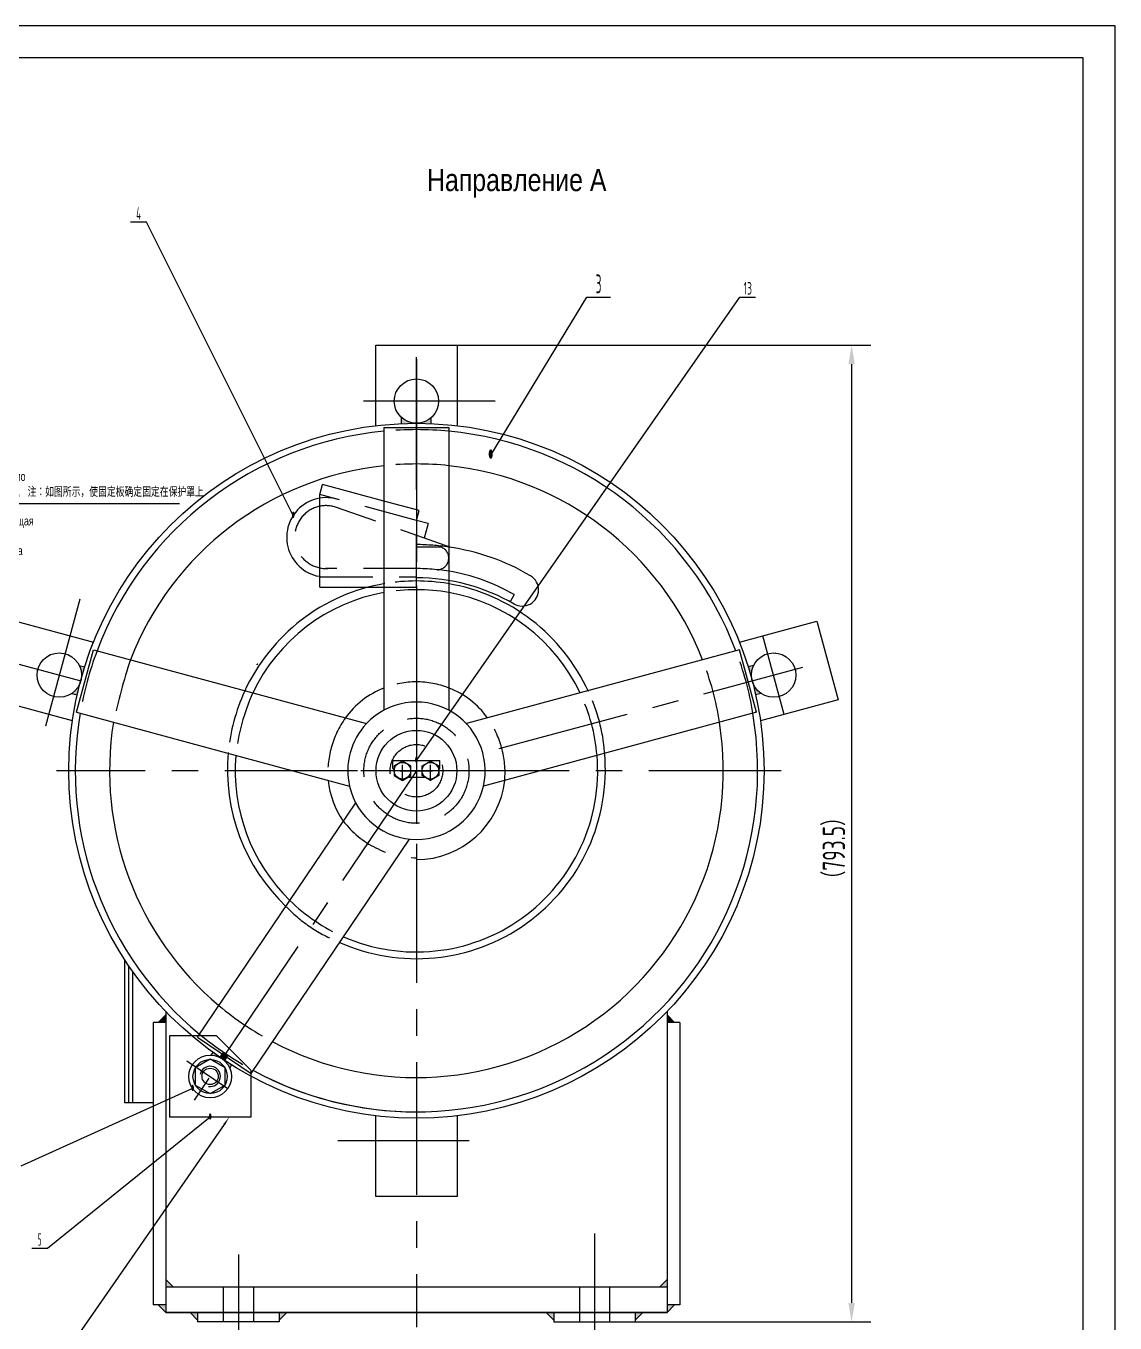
# Model space of a CAD drawing. Header units: millimetres. Extents: x -909 to 2100, y -59 to 1485.
# Drawn here: x 1244 to 2100, y 465 to 1485 of the extents above; entities that cross this region are included whole.
import ezdxf
from ezdxf.enums import TextEntityAlignment as Align

# ---------------------------------------------------------------- set-up
doc = ezdxf.new("R2010")
doc.units = ezdxf.units.MM
doc.header["$LTSCALE"] = 50
for name, pattern in [('F', [0.75, 0.5, -0.25]), ('G', [2, 1.25, -0.25, 0.25, -0.25]), ('K', [2.5, 1.25, -0.25, 0.25, -0.25, 0.25, -0.25])]:
    doc.linetypes.add(name, pattern=pattern)
for name, color, linetype in [('01', 7, 'Continuous'), ('02', 1, 'Continuous'), ('04', 2, 'F'), ('05', 4, 'G'), ('07', 6, 'K'), ('08', 1, 'Continuous'), ('11', 3, 'Continuous')]:
    doc.layers.add(name, color=color, linetype=linetype)
doc.styles.get("Standard").update_dxf_attribs({"font": 'isocp', "width": 0.707, "bigfont": 'intecad.shx'})
doc.dimstyles.new('INTE', dxfattribs={"dimscale": 5, "dimtxt": 3.5, "dimasz": 3, "dimexe": 3, "dimexo": 0, "dimgap": 1, "dimtad": 1, "dimdec": 3, "dimdsep": 46, "dimtxsty": 'Standard', "dimcen": 0, "dimclrd": 1, "dimclre": 1, "dimclrt": 3, "dimaunit": 1, "dimadec": 0, "dimazin": 0, "dimtfac": 1, "dimtmove": 0, "dimatfit": 0, "dimfxl": 1, "dimarcsym": 0})

# ---------------------------------------------------------------- blocks, each defined once
blk = doc.blocks.new('*U10')
at = {"layer": '01'}
for points in [[(415, 292), (25, 292)], [(415, 5), (415, 292)]]:
    blk.add_lwpolyline(points, dxfattribs=at)
at = {"layer": '02'}
for points in [[(420, 297), (0, 297)], [(420, 0), (420, 297)]]:
    blk.add_lwpolyline(points, dxfattribs=at)
blk = doc.blocks.new('*U11', base_point=(610.4, 98.8))
at = {"layer": '01'}
blk.add_circle((610.4, 98.8), 6.4, dxfattribs=at)
at = {"layer": '02'}
blk.add_arc((610.4, 98.8), 8, 260, 170, dxfattribs=at)
blk = doc.blocks.new('*D18')
at = {"layer": '08', "color": 1, "lineweight": -2, "ltscale": 1.666667}
for p, q in [((1582.8, 1234), (1907.9, 1234)), ((1892.9, 1219), (1892.9, 480.8)), ((1722.8, 465.8), (1907.9, 465.8))]:
    blk.add_line(p, q, dxfattribs=at)
at = {"layer": '08', "color": 1, "ltscale": 1.666667}
for points in [[(1890.4, 1219), (1895.4, 1219), (1892.9, 1234)], [(1890.4, 480.8), (1895.4, 480.8), (1892.9, 465.8)]]:
    blk.add_solid(points, dxfattribs=at)
at = {"layer": 'Defpoints', "color": 0, "ltscale": 1.666667}
for p in [(1582.8, 1234), (1722.8, 465.8), (1892.9, 465.8)]:
    blk.add_point(p, dxfattribs=at)
at = {"layer": '08', "color": 3, "ltscale": 1.666667, "insert": (1879.1, 838.3), "char_height": 17.5, "attachment_point": 5, "rotation": 90}
blk.add_mtext('（793.5）', dxfattribs=at)

msp = doc.modelspace()

# ---------------------------------------------------------------- hatches: boundary and pattern name
at = {"layer": '02', "linetype": 'Continuous', "ltscale": 1.666667}
h = msp.add_hatch(color=1, dxfattribs=at)
h.paths.add_polyline_path([(1539.0781, 1177.0253), (1539.0781, 1172.2767, -0.010702837), (1550.7723, 1172.5271, -0.185695277)])
h.paths.add_polyline_path([(1550.7723, 1172.5271, -0.010702837), (1562.4664, 1172.2767), (1562.4664, 1177.0253, -0.185695277)])
h = msp.add_hatch(color=1, dxfattribs=at)
h.paths.add_polyline_path([(1285.6949, 982.0967), (1290.007, 980.929, 0.010413894), (1286.833, 969.9994, 0.065543463), (1287.4276, 974.5158, 0.11282931)])
h.paths.add_polyline_path([(1284.117, 958.9471), (1279.7987, 960.0918, 0.179701707), (1286.833, 969.9994, 0.010413894)])
at = {"layer": '02', "ltscale": 1.666667}
for points in [[(1426.1299, 984.0506), (1426.1299, 982.4019), (1424.5847, 982.4019)], [(1353.7723, 707.2771), (1347.7723, 701.2771), (1353.7723, 701.2771)], [(1747.7723, 707.2771), (1747.7723, 701.2771), (1753.7723, 701.2771)]]:
    msp.add_hatch(color=256, dxfattribs=at).paths.add_polyline_path(points)
at = {"layer": '02', "linetype": 'Continuous', "ltscale": 1.666667}
h = msp.add_hatch(color=1, dxfattribs=at)
h.paths.add_polyline_path([(1815.8497, 982.0967), (1811.5375, 980.929, -0.010413894), (1814.7115, 969.9994, -0.065543463), (1814.1169, 974.5158, -0.11282931)])
h.paths.add_polyline_path([(1817.4276, 958.9471), (1821.7459, 960.0918, -0.179701707), (1814.7115, 969.9994, -0.010413894)])
h = msp.add_hatch(color=1, dxfattribs=at)
h.paths.add_polyline_path([(1390.7391, 677.7935), (1389.0339, 675.6007, -0.142932589), (1397.9728, 672.7425, -0.00807243)])
h.paths.add_polyline_path([(1397.9728, 672.7425, -0.142932589), (1403.9714, 665.5252), (1405.3658, 667.9277, -0.00807243)])
h = msp.add_hatch(color=1, dxfattribs=at)
h.paths.add_polyline_path([(1399.7902, 675.4369), (1397.9799, 676.6579), (1396.0972, 674.019, 0.00207573), (1397.9728, 672.7425)])
h.paths.add_polyline_path([(1399.7902, 675.4369), (1400.7688, 676.8877, -0.001991923), (1399.0016, 678.09), (1397.9799, 676.6579)])
h.paths.add_polyline_path([(1401.6004, 674.2159), (1402.5454, 675.6996, -0.001991923), (1400.7688, 676.8877), (1399.7902, 675.4369)])
h.paths.add_polyline_path([(1397.9728, 672.7425, 0.00207573), (1399.8589, 671.4817), (1401.6004, 674.2159), (1399.7902, 675.4369)])
at = {"layer": '02', "ltscale": 1.666667}
h = msp.add_hatch(color=256, dxfattribs=at)
h.paths.add_polyline_path([(1353.7723, 499.2771), (1353.7723, 493.2771), (1359.7723, 493.2771)])
h.paths.add_polyline_path([(1353.7723, 479.2771), (1347.7723, 479.2771), (1353.7723, 473.2771)])
h.paths.add_polyline_path([(1378.7723, 473.2771), (1372.7723, 473.2771), (1378.7723, 467.2771)])
h.paths.add_polyline_path([(1448.7723, 473.2771), (1442.7723, 473.2771), (1442.7723, 467.2771)])
h = msp.add_hatch(color=256, dxfattribs=at)
h.paths.add_polyline_path([(1658.7723, 473.2771), (1652.7723, 473.2771), (1658.7723, 467.2771)])
h.paths.add_polyline_path([(1728.7723, 473.2771), (1722.7723, 473.2771), (1722.7723, 467.2771)])
h.paths.add_polyline_path([(1747.7723, 499.2771), (1741.7723, 493.2771), (1747.7723, 493.2771)])
h.paths.add_polyline_path([(1753.7723, 479.2771), (1747.7723, 479.2771), (1747.7723, 473.2771)])

# ---------------------------------------------------------------- linework, layer by layer
at = {"ltscale": 1.666667}
for p, q in [((1518.7723, 1233.9771), (1582.7723, 1233.9771)), ((1518.7723, 1170.6469), (1518.7723, 1233.9771)), ((1582.7723, 1233.9771), (1582.7723, 1170.6469)), ((1525.2723, 1169.2771), (1576.2723, 1169.2771)), ((1235.8945, 1016.9226), (1296.9084, 1000.3647)), ((1804.6385, 1000.3586), (1865.6355, 1016.9343)), ((1865.6355, 1016.9343), (1882.4186, 955.174)), ((1283.4939, 945.2391), (1296.8248, 994.466)), ((1818.0507, 945.2391), (1804.7197, 994.466)), ((1280.2521, 938.5701), (1219.1325, 955.1566)), ((1882.4186, 955.174), (1821.1875, 938.5347)), ((1378.6497, 689.6963), (1420.9306, 661.1775)), ((1518.7723, 564.5771), (1518.7723, 627.9073)), ((1582.7723, 627.9073), (1582.7723, 564.5771)), ((1582.7723, 564.5771), (1518.7723, 564.5771))]:
    msp.add_line(p, q, dxfattribs=at)
for centre in [(1539.7723, 899.2771), (1561.7723, 899.2771)]:
    msp.add_circle(centre, 6.5, dxfattribs=at)
for centre, radius, start, end in [((1550.7723, 900.0043), 148.5223, 99.5797037, 155.5337987), ((1550.7723, 900.0043), 148.5223, 24.4662013, 80.4202963), ((1550.7723, 899.2771), 142.5, 100.308453, 154.5389484), ((1550.7723, 899.2771), 142.5, 25.4610516, 79.691547), ((1550.7723, 899.2771), 54, 61.8213573, 136.6687586), ((1550.7723, 899.2771), 54, 346.9739559, 61.8213573), ((1550.7723, 899.2771), 54, 136.6687586, 193.0260441), ((1550.7723, 900.0043), 148.5223, 174.6934148, 226.5744829), ((1550.7723, 899.2771), 142.5, 175.1558544, 225.691547), ((1550.7723, 900.0043), 148.5223, 245.7339603, 5.3065852), ((1550.7723, 899.2771), 142.5, 246.308453, 4.8441456), ((1550.7723, 899.2771), 54, 193.0260441, 346.9739559)]:
    msp.add_arc(centre, radius, start, end, dxfattribs=at)
at = {"layer": '01', "color": 7, "linetype": 'Continuous', "ltscale": 1.666667}
for p, q in [((1539.0781, 1172.2767), (1539.0781, 1177.0253)), ((1562.4664, 1172.2767), (1562.4664, 1177.0253)), ((1525.2723, 1169.2771), (1525.2723, 946.877)), ((1576.2723, 1169.2771), (1576.2723, 946.877)), ((1525.2723, 1111.292), (1476.8428, 1124.2686)), ((1560.0465, 1093.692), (1550.7723, 1096.1771)), ((1296.8248, 994.466), (1511.4927, 936.3327)), ((1804.7197, 994.466), (1590.0518, 936.3327)), ((1285.6949, 982.0967), (1290.007, 980.929)), ((1815.8497, 982.0967), (1811.5375, 980.929)), ((1279.7987, 960.0918), (1284.117, 958.9471)), ((1821.7459, 960.0918), (1817.4276, 958.9471)), ((1283.4939, 945.2391), (1498.1618, 887.1058)), ((1818.0507, 945.2391), (1603.3827, 887.1058)), ((1532.2513, 901.0797), (1532.2513, 907.399)), ((1532.2513, 907.399), (1569.2933, 907.399)), ((1533.1968, 899.9489), (1532.2513, 901.0797)), ((1568.3477, 899.9489), (1569.2933, 901.0797)), ((1569.2933, 901.0797), (1569.2933, 907.399)), ((1544.1293, 894.2652), (1557.4152, 894.2652)), ((1378.6497, 689.6963), (1503.0143, 874.0744)), ((1420.9306, 661.1775), (1545.2952, 845.5555)), ((1321.4422, 638.0739), (1321.4422, 750.7062)), ((1324.6556, 638.0739), (1324.6556, 745.8599)), ((1327.869, 638.0739), (1327.869, 741.2274)), ((1347.7723, 701.2771), (1353.7723, 707.2771)), ((1753.7723, 701.2771), (1747.7723, 707.2771)), ((1353.7723, 701.2771), (1343.7723, 701.2771)), ((1757.7723, 701.2771), (1747.7723, 701.2771)), ((1356.6063, 690.9335), (1356.6063, 626.9335)), ((1373.9714, 690.9335), (1356.6063, 690.9335)), ((1390.7391, 677.7935), (1389.0339, 675.6007)), ((1405.3658, 667.9277), (1403.9714, 665.5252)), ((1420.6063, 659.0222), (1420.6063, 626.9335)), ((1343.7723, 638.0739), (1321.4422, 638.0739)), ((1420.6063, 626.9335), (1356.6063, 626.9335)), ((1353.7723, 499.2771), (1359.7723, 493.2771)), ((1747.7723, 499.2771), (1741.7723, 493.2771)), ((1353.7723, 479.2771), (1343.7723, 479.2771)), ((1347.7723, 479.2771), (1353.7723, 473.2771)), ((1747.7723, 473.2771), (1353.7723, 473.2771)), ((1353.7723, 473.2771), (1747.7723, 473.2771)), ((1372.7723, 473.2771), (1378.7723, 467.2771)), ((1378.7723, 473.2771), (1378.7723, 465.8471)), ((1448.7723, 473.2771), (1442.7723, 467.2771)), ((1442.7723, 473.2771), (1442.7723, 465.8471)), ((1652.7723, 473.2771), (1658.7723, 467.2771)), ((1658.7723, 473.2771), (1658.7723, 465.8471)), ((1722.7723, 473.2771), (1722.7723, 465.8471)), ((1728.7723, 473.2771), (1722.7723, 467.2771)), ((1757.7723, 479.2771), (1747.7723, 479.2771)), ((1753.7723, 479.2771), (1747.7723, 473.2771)), ((1442.7723, 465.8471), (1378.7723, 465.8471)), ((1658.7723, 465.8471), (1722.7723, 465.8471))]:
    msp.add_line(p, q, dxfattribs=at)
at = {"layer": '01', "ltscale": 1.666667}
for p, q in [((1474.7723, 1116.5412), (1476.8428, 1124.2686)), ((1474.7723, 1043.6771), (1474.7723, 1116.5412)), ((1474.7723, 1043.6771), (1525.2723, 1043.6771)), ((1353.7723, 709.9188), (1353.7723, 473.2771)), ((1747.7723, 709.9188), (1747.7723, 473.2771)), ((1343.7723, 701.2771), (1343.7723, 479.2771)), ((1757.7723, 701.2771), (1757.7723, 479.2771)), ((1747.7723, 493.2771), (1353.7723, 493.2771))]:
    msp.add_line(p, q, dxfattribs=at)
at = {"layer": '01', "color": 7, "linetype": 'Continuous', "ltscale": 1.666667}
for points in [[(1546.2723, 903.0516), (1539.7345, 906.8262), (1533.1968, 903.0516), (1533.1968, 895.5025), (1539.7345, 891.7279), (1546.2723, 895.5025)], [(1555.2723, 903.0516), (1561.81, 906.8262), (1568.3477, 903.0516), (1568.3477, 895.5025), (1561.81, 891.7279), (1555.2723, 895.5025)], [(1388.6063, 645.3562), (1400.2977, 652.1062), (1400.2977, 665.6062), (1388.6063, 672.3562), (1376.915, 665.6062), (1376.915, 652.1062)]]:
    msp.add_lwpolyline(points, close=True, dxfattribs=at)
for centre, radius in [((1550.7723, 1189.9771), 17.45), ((1550.7723, 899.2771), 273.25), ((1269.9776, 974.5158), 17.45), ((1831.5669, 974.5158), 17.45), ((1388.6063, 658.8562), 16.75), ((1388.6063, 658.8562), 13.5)]:
    msp.add_circle(centre, radius, dxfattribs=at)
at = {"layer": '01', "ltscale": 1.666667}
msp.add_circle((1550.7723, 899.2771), 31.75, dxfattribs=at)
at = {"layer": '01', "color": 7, "linetype": 'Continuous', "ltscale": 1.666667}
for centre, radius, start, end in [((1550.7723, 899.2771), 268.25, 95.4548064, 159.3925949), ((1550.7723, 899.2771), 268.25, 20.6074051, 84.5451936), ((1550.7723, 899.2771), 241.25, 96.0674682, 158.7799332), ((1550.7723, 899.2771), 241.25, 21.2200668, 83.9325318), ((1479.9604, 1082.8551), 31.1955, 75.0009728, 271.9183582), ((1551.453, 902.0092), 174.8975, 90.223017, 90.263267), ((1551.453, 902.0092), 174.8975, 59.4529772, 81.8417687), ((1550.0642, 896.1186), 155, 60, 89.738274), ((1551.6413, 907.3394), 150.9257, 59.7981221, 80.6073587), ((1634.1089, 1041.4892), 12.7, 238.3315389, 59.5526658), ((1550.7723, 899.2771), 268.25, 170.3022078, 230.5451936), ((1550.7723, 899.2771), 268.25, 241.4548064, 9.6977922), ((1550.7723, 899.2771), 241.25, 170.9148695, 229.9325318), ((1550.7723, 899.2771), 241.25, 242.0674682, 9.0851305), ((1550.7723, 899.2771), 268.25, 241.4548064, 270)]:
    msp.add_arc(centre, radius, start, end, dxfattribs=at)
at = {"layer": '01', "ltscale": 1.666667}
for centre, radius, start, end in [((1549.8897, 901.1448), 67.8318, 111.2795913, 144.1915362), ((1551.9222, 901.4902), 67.4129, 35.7032806, 68.8255918), ((1550.7723, 899.2771), 69.85, 186.2591691, 214.5882322), ((1550.7723, 899.2771), 69.85, 270, 353.7408309)]:
    msp.add_arc(centre, radius, start, end, dxfattribs=at)
at = {"layer": '02', "ltscale": 1.666667}
for p, q in [((1338.4784, 1330.5785), (1326.0784, 1330.5785)), ((1453.9457, 1100.0713), (1338.4784, 1330.5785)), ((1550.7723, 907.399), (1805.0477, 1271.7377)), ((1609.1933, 1147.562), (1684.6446, 1271.7377)), ((1684.6446, 1271.7377), (1703.2446, 1271.7377)), ((1805.0477, 1271.7377), (1817.4477, 1271.7377)), ((1374.8006, 649.3712), (1239.6518, 588.4139)), ((1388.6063, 626.9335), (1260.7653, 523.7105)), ((1260.7653, 523.7105), (1248.3653, 523.7105))]:
    msp.add_line(p, q, dxfattribs=at)
at = {"layer": '02', "color": 1, "linetype": 'Continuous', "ltscale": 1.666667}
for p, q in [((1399.0016, 678.09), (1396.0017, 673.8852)), ((1402.5454, 675.6996), (1399.7706, 671.343))]:
    msp.add_line(p, q, dxfattribs=at)
at = {"layer": '02', "ltscale": 1.666667}
msp.add_lwpolyline([(1403.6658, 626.9335, 0, 1.6, 0), (1399.6752, 621.1824, 1.6, 1.6, 0)], format="xyseb", dxfattribs=at)
msp.add_lwpolyline([(1399.6752, 621.1824), (1278.8556, 447.0628), (1243.8556, 447.0628)], dxfattribs=at)
at = {"layer": '04', "color": 2, "linetype": 'F', "ltscale": 1.666667}
for p, q in [((1550.7723, 1096.1771), (1474.7723, 1116.5412)), ((1577.7421, 1074.9195), (1487.1985, 1106.6425)), ((1552.8428, 1103.9045), (1525.2723, 1111.292)), ((1550.7723, 1096.1771), (1552.8428, 1103.9045)), ((1550.7723, 1043.6771), (1550.7723, 1096.1771)), ((1474.7723, 1051.6771), (1550.7723, 1051.6771)), ((1550.7723, 1058.2719), (1479.227, 1058.2719)), ((1393.6063, 690.9335), (1373.9714, 690.9335)), ((1393.6063, 690.9335), (1420.6063, 663.9335)), ((1420.6063, 663.9335), (1420.6063, 659.0222)), ((1398.8723, 493.2771), (1398.8723, 465.8471)), ((1422.6723, 493.2771), (1422.6723, 465.8471)), ((1678.8723, 493.2771), (1678.8723, 465.8471)), ((1702.6723, 493.2771), (1702.6723, 465.8471))]:
    msp.add_line(p, q, dxfattribs=at)
at = {"layer": '04', "ltscale": 1.666667}
for p, q in [((1570.1747, 1075.1366), (1550.7723, 1075.1366)), ((1525.2723, 1043.6771), (1550.7723, 1043.6771)), ((1627.5642, 1037.7782), (1624.4572, 1032.099))]:
    msp.add_line(p, q, dxfattribs=at)
at = {"layer": '04', "color": 2, "linetype": 'F', "ltscale": 1.666667}
msp.add_circle((1550.7723, 899.2771), 41.3, dxfattribs=at)
at = {"layer": '04', "ltscale": 1.666667}
msp.add_circle((1550.7723, 899.2771), 20.65, dxfattribs=at)
for centre, radius, start, end in [((1550.7723, 899.2771), 268.25, 84.5451936, 95.4548064), ((1550.7723, 899.2771), 241.25, 83.9325318, 96.0674682), ((1548.4639, 887.0165), 190.1644, 81.5912921, 89.3044758), ((1567.0178, 1066.5255), 9.1715, 271.3875423, 69.8667166), ((1548.4639, 868.1215), 190.1644, 81.5912921, 90.6955242), ((1550.7723, 888.3864), 153.2273, 80.4202963, 99.5797037), ((1547.504, 899.9926), 264.908, 159.2880037, 170.3356781), ((1594.3021, 911.0652), 223.3976, 8.5982137, 21.7069836), ((1821.0964, 826.0717), 520.5844, 162.0397351, 167.6550676), ((1568.1089, 903.9719), 223.3976, 8.5982137, 21.7069836), ((1550.7723, 900.0043), 69.2159, 68.3822616, 111.6177384), ((1550.7723, 900.0043), 148.5223, 155.5337987, 174.6934148), ((1570.3318, 893.9489), 162.4807, 155.8071728, 173.8660232), ((1550.7723, 899.2771), 142.5, 4.8441456, 25.4610516), ((1568.0422, 904.5951), 130.9344, 4.0502761, 25.7225103), ((1555.8945, 897.579), 74.7903, 144.6676866, 184.5379785), ((1545.65, 897.579), 74.7903, 355.4620215, 35.3323134), ((1551.9968, 904.9843), 74.206, 217.6808382, 269.0545018), ((1550.7723, 899.2771), 142.5, 225.691547, 246.308453), ((1533.7047, 874.5531), 118.411, 224.2004497, 248.1079935), ((1565.9004, 921.7054), 268.25, 230.5451936, 241.4548064), ((1550.7723, 899.2771), 268.25, 230.5451936, 241.4548064), ((1550.7723, 899.2771), 268.25, 230.5451936, 241.4548064)]:
    msp.add_arc(centre, radius, start, end, dxfattribs=at)
at = {"layer": '04', "color": 2, "linetype": 'F', "ltscale": 1.666667}
for centre, radius, start, end in [((1479.8357, 1083.0176), 24.7457, 72.6901622, 272.7076235), ((1550.7723, 900.0043), 148.5223, 80.4202963, 99.5797037)]:
    msp.add_arc(centre, radius, start, end, dxfattribs=at)
at = {"layer": '05', "color": 4, "linetype": 'G', "ltscale": 1.666667}
for p, q in [((1550.7723, 1120.3646), (1550.7723, 1241.2833)), ((1550.7723, 1209.2322), (1550.7723, 867.5456)), ((1612.5719, 1189.9771), (1509.2553, 1189.9771)), ((1550.7723, 1170.0219), (1550.7723, 461.7677)), ((1286.1633, 1034.1582), (1259.1041, 934.448)), ((1839.9585, 943.6356), (1823.1754, 1005.3959)), ((1833.4257, 991.107), (1832.9621, 991.9099)), ((1227.5135, 986.0396), (1286.8185, 969.9455)), ((1615.8386, 916.7115), (1854.5724, 980.6801)), ((1550.7723, 899.2771), (1375.741, 639.7825)), ((1563.5473, 899.2771), (1537.9973, 899.2771)), ((1538.0223, 899.2771), (1563.5223, 899.2771)), ((1539.7345, 891.3271), (1539.7345, 904.0271)), ((1561.81, 891.3271), (1561.81, 904.0271)), ((1370.312, 671.1959), (1402.4927, 649.4897)), ((1488.9726, 608.5771), (1592.2893, 608.5771)), ((1690.7723, 535.394), (1690.7723, 482.6067)), ((1410.7723, 518.9955), (1410.7723, 423.8129)), ((1690.7723, 518.9955), (1690.7723, 438.0192))]:
    msp.add_line(p, q, dxfattribs=at)
at = {"layer": '05', "ltscale": 1.666667}
for p, q in [((1550.7723, 1222.9637), (1550.7723, 1156.9904)), ((1550.7723, 966.8741), (1550.7723, 833.1346)), ((1550.7723, 943.3241), (1550.7723, 860.6631)), ((1837.5505, 899.2771), (1267.8358, 899.2771)), ((1629.369, 899.2771), (1480.586, 899.2771)), ((1584.9141, 899.2771), (1506.9468, 899.2771))]:
    msp.add_line(p, q, dxfattribs=at)
at = {"layer": '07', "color": 6, "linetype": 'K', "ltscale": 1.666667}
msp.add_line((1560.0465, 1093.692), (1556.9668, 1082.1984), dxfattribs=at)

# ---------------------------------------------------------------- block references
at = {"layer": '01', "xscale": 5, "yscale": 5, "zscale": 5}
msp.add_blockref('*U10', (0, 0), dxfattribs=at)
at = {"layer": '02', "ltscale": 1.666667}
msp.add_blockref('*U11', (1388.6063, 658.9335), dxfattribs=at)

# ---------------------------------------------------------------- texts
at = {"layer": '01', "insert": (1559.075, 1372.6252), "char_height": 17.5, "attachment_point": 1}
msp.add_mtext('{\\fArial|b0|i0|c204|p34;\\W0.8;\\C3;Направление А}', dxfattribs=at)
at = {"layer": '01', "insert": (1204.1625, 1145.8995), "char_height": 7, "width": 0.324067, "attachment_point": 1}
msp.add_mtext('{\\fArial|b0|i0|c204|p34;\\C3;Внимание: необходимо убедиться, что фиксирующая плита\\Pзакреплена на защитном кожухе, как показано на схеме}', dxfattribs=at)
at = {"layer": '02', "ltscale": 1.666667, "width": 0.605172}
for height, p, p2 in [(6, (1607.3933, 1144.562), (1610.9933, 1144.562)), (4, (1452.7457, 1098.0713), (1455.1457, 1098.0713)), (4, (1549.5723, 905.399), (1551.9723, 905.399)), (4, (1373.6006, 647.3712), (1376.0006, 647.3712)), (4, (1387.4063, 624.9335), (1389.8063, 624.9335))]:
    msp.add_text('●', height=height, dxfattribs=at).set_placement(p, p2, align=Align.FIT)
at = {"layer": '02', "color": 3, "ltscale": 1.666667, "insert": (1245.071, 1114.4237), "char_height": 7, "attachment_point": 7}
msp.add_mtext('注：如图所示，使固定板确定固定在保护罩上', dxfattribs=at)
at = {"layer": '11', "ltscale": 1.666667}
for s, height, width, p, p2 in [('4', 9.8995, 0.554124, (1330.4956, 1332.5785), (1334.0612, 1332.5785)), ('3', 14.8492, 0.527686, (1691.6275, 1274.7377), (1696.2617, 1274.7377)), ('13', 9.89949, 0.609833, (1807.9533, 1273.7377), (1814.5422, 1273.7377)), ('5', 9.8995, 0.47817, (1253.1655, 525.7105), (1255.9651, 525.7105))]:
    msp.add_text(s, height=height, dxfattribs=dict(at, width=width)).set_placement(p, p2, align=Align.FIT)

# ---------------------------------------------------------------- dimensions: what is measured, and where the dimension line sits
at = {"layer": '08', "ltscale": 1.666667}
dim = msp.add_linear_dim(base=(1892.8537, 465.8471), p1=(1582.7723, 1233.9771), p2=(1722.7723, 465.8471), angle=90, text='（793.5）', dimstyle='INTE', dxfattribs=at)
dim.commit()
dim.dimension.update_dxf_attribs({"geometry": '*D18', "text_midpoint": (1892.8537, 838.2806), "dimtype": 160})

# ---------------------------------------------------------------- leaders
at = {"layer": '02', "ltscale": 1.666667, "annotation_type": 0, "has_hookline": 1, "hookline_direction": 0, "text_width": 119.3259}
msp.add_leader([(1119.0226, 915.0299), (1225.071, 1109.4237), (1240.071, 1109.4237)], dimstyle='INTE', dxfattribs=at)

doc.saveas('drawing.dxf')
